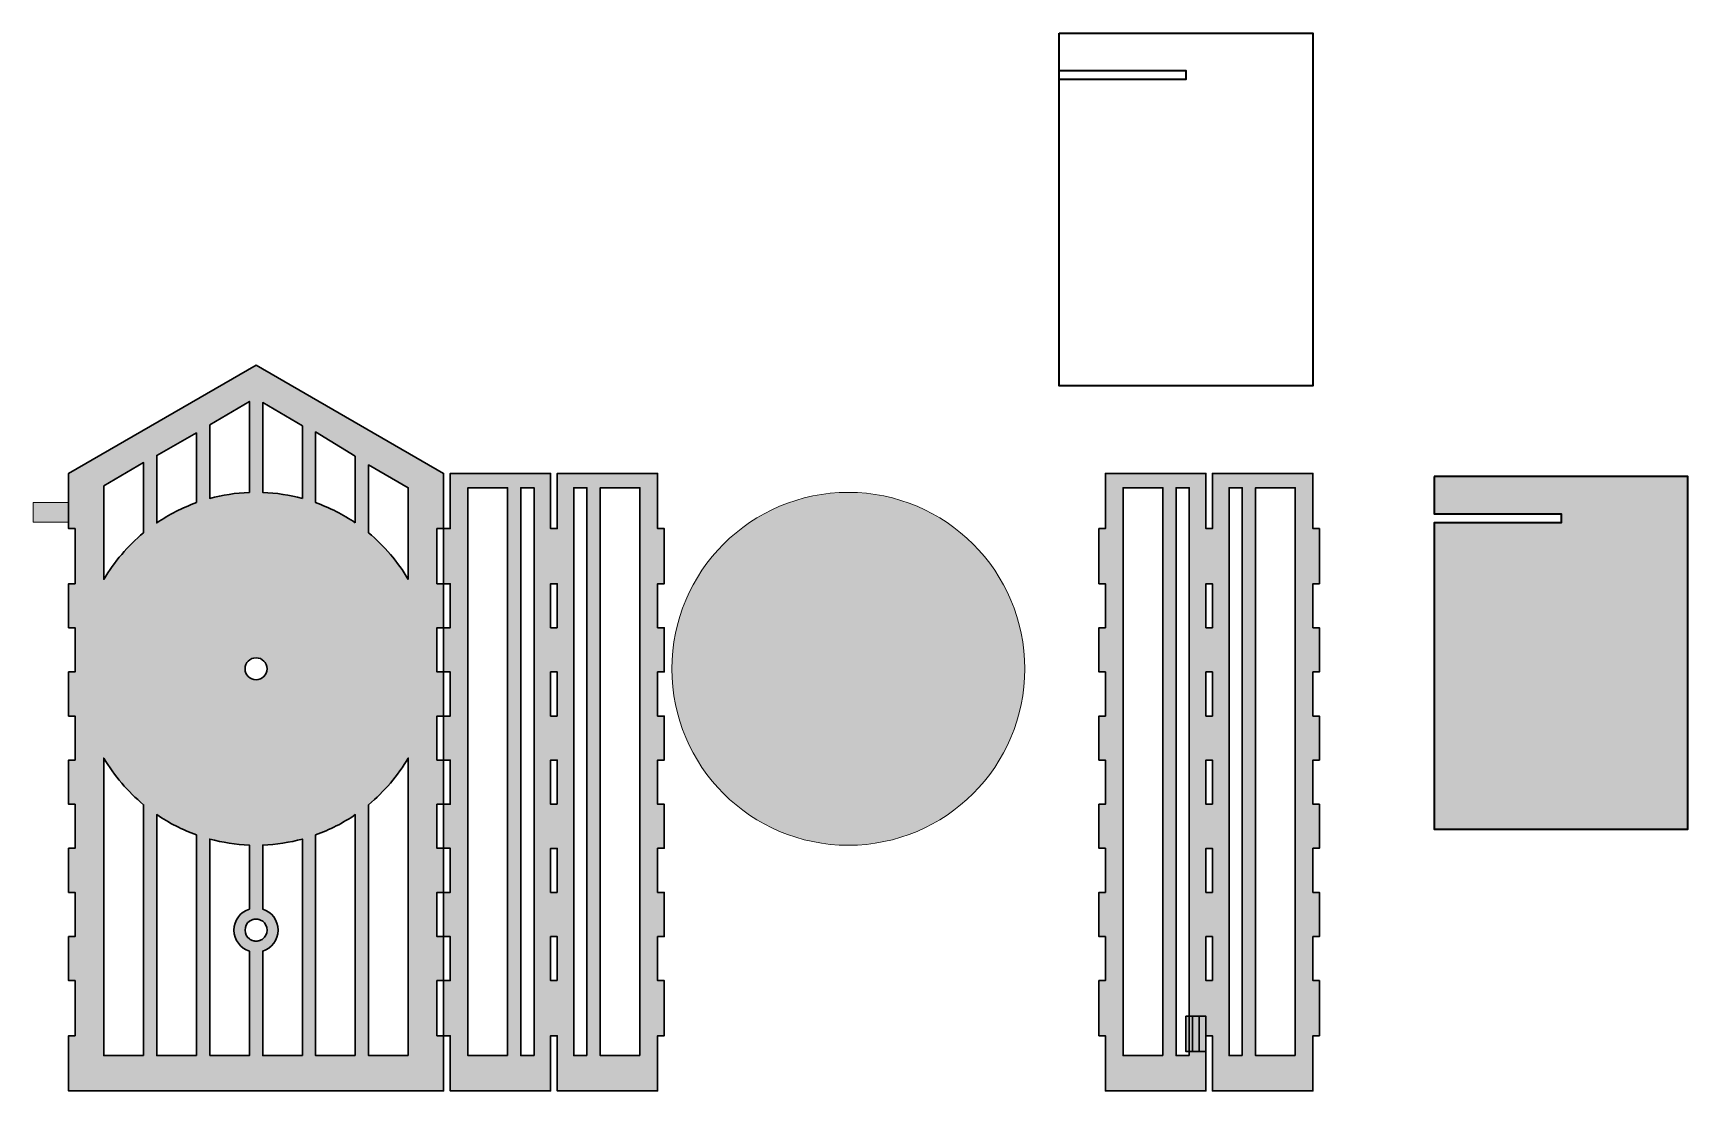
# Model space of a CAD drawing. Header units: inches. Extents: x -141 to 194, y -101 to 70.
# Drawn here: x 21 to 96, y -21.8 to 26.1 of the extents above; entities that cross this region are included whole.
import ezdxf

# ---------------------------------------------------------------- set-up
doc = ezdxf.new("R2010")
doc.units = ezdxf.units.IN
doc.header["$MEASUREMENT"] = 0
doc.layers.add('Layer 1', color=7, linetype='Continuous')

msp = doc.modelspace()

# ---------------------------------------------------------------- hatches: boundary and pattern name
at = {"layer": 'Layer 1', "true_color": 0xc4c9ba}
h = msp.add_hatch(color=9, dxfattribs=at)
h.dxf.hatch_style = 2
h.paths.add_polyline_path([(39.565, 3.659), (39.565, 6.159), (31.065, 11.067), (22.565, 6.159), (22.565, 3.659), (22.865, 3.659), (22.865, 1.159), (22.565, 1.159), (22.565, -0.841), (22.865, -0.841), (22.865, -2.841), (22.565, -2.841), (22.565, -4.841), (22.865, -4.841), (22.865, -6.841), (22.565, -6.841), (22.565, -8.841), (22.865, -8.841), (22.865, -10.841), (22.565, -10.841), (22.565, -12.841), (22.865, -12.841), (22.865, -14.841), (22.565, -14.841), (22.565, -16.841), (22.865, -16.841), (22.865, -19.341), (22.565, -19.341), (22.565, -21.841), (39.565, -21.841), (39.565, -19.341), (39.265, -19.341), (39.265, -16.841), (39.565, -16.841), (39.565, -14.841), (39.265, -14.841), (39.265, -12.841), (39.565, -12.841), (39.565, -10.841), (39.265, -10.841), (39.265, -8.841), (39.565, -8.841), (39.565, -6.841), (39.265, -6.841), (39.265, -4.841), (39.565, -4.841), (39.565, -2.841), (39.265, -2.841), (39.265, -0.841), (39.565, -0.841), (39.565, 1.159), (39.265, 1.159), (39.265, 3.659)])
edge = h.paths.add_edge_path()
edge.add_spline(control_points=[(31.565, -2.701), (31.565, -2.977), (31.341, -3.201), (31.065, -3.201), (30.789, -3.201), (30.565, -2.977), (30.565, -2.701), (30.565, -2.425), (30.789, -2.201), (31.065, -2.201), (31.341, -2.201), (31.565, -2.425), (31.565, -2.701)], knot_values=[0, 0, 0, 0, 1, 1, 1, 2, 2, 2, 3, 3, 3, 4, 4, 4, 4], degree=3, periodic=1)
edge = h.paths.add_edge_path()
edge.add_spline(control_points=[(31.236, -15.018), (31.231, -15.019), (31.227, -15.021), (31.223, -15.022), (31.215, -15.025), (31.207, -15.027), (31.199, -15.03), (31.192, -15.032), (31.185, -15.033), (31.178, -15.035), (31.171, -15.037), (31.164, -15.038), (31.157, -15.039), (31.147, -15.041), (31.138, -15.043), (31.129, -15.044), (31.123, -15.044), (31.118, -15.045), (31.112, -15.046), (31.096, -15.047), (31.081, -15.048), (31.065, -15.048), (31.049, -15.048), (31.034, -15.047), (31.019, -15.046), (31.013, -15.045), (31.007, -15.044), (31.002, -15.044), (30.992, -15.043), (30.983, -15.041), (30.974, -15.039), (30.967, -15.038), (30.96, -15.037), (30.953, -15.035), (30.946, -15.033), (30.939, -15.032), (30.932, -15.03), (30.924, -15.027), (30.915, -15.025), (30.907, -15.022), (30.903, -15.021), (30.899, -15.019), (30.895, -15.018), (30.848, -15.001), (30.804, -14.977), (30.765, -14.948), (30.644, -14.856), (30.565, -14.712), (30.565, -14.548), (30.565, -14.385), (30.644, -14.24), (30.765, -14.149), (30.765, -14.149), (30.765, -14.149), (30.765, -14.149), (30.804, -14.12), (30.848, -14.096), (30.894, -14.079), (30.899, -14.077), (30.903, -14.076), (30.907, -14.074), (30.915, -14.071), (30.923, -14.069), (30.931, -14.067), (30.938, -14.065), (30.946, -14.063), (30.953, -14.061), (30.96, -14.06), (30.967, -14.058), (30.974, -14.057), (30.983, -14.055), (30.992, -14.054), (31.002, -14.053), (31.007, -14.052), (31.013, -14.051), (31.018, -14.051), (31.034, -14.049), (31.049, -14.048), (31.065, -14.048), (31.081, -14.048), (31.096, -14.049), (31.112, -14.051), (31.117, -14.051), (31.123, -14.052), (31.129, -14.053), (31.138, -14.054), (31.147, -14.055), (31.157, -14.057), (31.164, -14.058), (31.171, -14.06), (31.178, -14.062), (31.185, -14.063), (31.192, -14.065), (31.199, -14.067), (31.207, -14.069), (31.215, -14.071), (31.223, -14.074), (31.227, -14.076), (31.231, -14.077), (31.236, -14.079), (31.282, -14.096), (31.326, -14.119), (31.365, -14.149), (31.486, -14.24), (31.565, -14.385), (31.565, -14.548), (31.565, -14.712), (31.487, -14.856), (31.365, -14.948), (31.365, -14.948), (31.365, -14.948), (31.365, -14.948), (31.326, -14.977), (31.282, -15.001), (31.236, -15.018)], knot_values=[0, 0, 0, 0, 1, 1, 1, 2, 2, 2, 3, 3, 3, 4, 4, 4, 5, 5, 5, 6, 6, 6, 7, 7, 7, 8, 8, 8, 9, 9, 9, 10, 10, 10, 11, 11, 11, 12, 12, 12, 13, 13, 13, 14, 14, 14, 15, 15, 15, 16, 16, 16, 17, 17, 17, 18, 18, 18, 19, 19, 19, 20, 20, 20, 21, 21, 21, 22, 22, 22, 23, 23, 23, 24, 24, 24, 25, 25, 25, 26, 26, 26, 27, 27, 27, 28, 28, 28, 29, 29, 29, 30, 30, 30, 31, 31, 31, 32, 32, 32, 33, 33, 33, 34, 34, 34, 35, 35, 35, 36, 36, 36, 37, 37, 37, 38, 38, 38, 38], degree=3, periodic=1)
edge = h.paths.add_edge_path()
edge.add_spline(control_points=[(28.965, 8.363), (28.965, 8.363), (30.765, 9.424), (30.765, 9.424), (30.765, 9.424), (30.765, 5.297), (30.765, 5.297), (30.145, 5.274), (29.542, 5.18), (28.965, 5.024), (28.965, 5.024), (28.965, 8.363), (28.965, 8.363)], knot_values=[0, 0, 0, 0, 1, 1, 1, 2, 2, 2, 3, 3, 3, 4, 4, 4, 4], degree=3, periodic=1)
edge = h.paths.add_edge_path()
edge.add_spline(control_points=[(25.965, -20.241), (25.965, -20.241), (24.165, -20.241), (24.165, -20.241), (24.165, -20.241), (24.165, -6.747), (24.165, -6.747), (24.639, -7.553), (25.25, -8.268), (25.965, -8.861), (25.965, -8.861), (25.965, -20.241), (25.965, -20.241)], knot_values=[0, 0, 0, 0, 1, 1, 1, 2, 2, 2, 3, 3, 3, 4, 4, 4, 4], degree=3, periodic=1)
edge = h.paths.add_edge_path()
edge.add_spline(control_points=[(25.965, 3.466), (25.25, 2.874), (24.639, 2.158), (24.165, 1.353), (24.165, 1.353), (24.165, 5.593), (24.165, 5.593), (24.165, 5.593), (25.965, 6.649), (25.965, 6.649), (25.965, 6.649), (25.965, 3.466), (25.965, 3.466)], knot_values=[0, 0, 0, 0, 1, 1, 1, 2, 2, 2, 3, 3, 3, 4, 4, 4, 4], degree=3, periodic=1)
edge = h.paths.add_edge_path()
edge.add_spline(control_points=[(28.365, -20.241), (28.365, -20.241), (26.565, -20.241), (26.565, -20.241), (26.565, -20.241), (26.565, -9.312), (26.565, -9.312), (27.119, -9.69), (27.723, -10), (28.365, -10.23), (28.365, -10.23), (28.365, -20.241), (28.365, -20.241)], knot_values=[0, 0, 0, 0, 1, 1, 1, 2, 2, 2, 3, 3, 3, 4, 4, 4, 4], degree=3, periodic=1)
edge = h.paths.add_edge_path()
edge.add_spline(control_points=[(28.365, 4.835), (27.723, 4.605), (27.119, 4.295), (26.565, 3.918), (26.565, 3.918), (26.565, 6.973), (26.565, 6.973), (26.565, 6.973), (28.365, 7.994), (28.365, 7.994), (28.365, 7.994), (28.365, 4.835), (28.365, 4.835)], knot_values=[0, 0, 0, 0, 1, 1, 1, 2, 2, 2, 3, 3, 3, 4, 4, 4, 4], degree=3, periodic=1)
edge = h.paths.add_edge_path()
edge.add_spline(control_points=[(28.965, -20.241), (28.965, -20.241), (28.965, -10.418), (28.965, -10.418), (29.542, -10.575), (30.145, -10.668), (30.765, -10.691), (30.765, -10.691), (30.765, -13.594), (30.765, -13.594), (30.36, -13.721), (30.065, -14.1), (30.065, -14.548), (30.065, -14.996), (30.36, -15.375), (30.765, -15.502), (30.765, -15.502), (30.765, -20.241), (30.765, -20.241), (30.765, -20.241), (28.965, -20.241), (28.965, -20.241)], knot_values=[0, 0, 0, 0, 1, 1, 1, 2, 2, 2, 3, 3, 3, 4, 4, 4, 5, 5, 5, 6, 6, 6, 7, 7, 7, 7], degree=3, periodic=1)
edge = h.paths.add_edge_path()
edge.add_spline(control_points=[(33.165, -20.241), (33.165, -20.241), (31.365, -20.241), (31.365, -20.241), (31.365, -20.241), (31.365, -15.502), (31.365, -15.502), (31.771, -15.375), (32.065, -14.996), (32.065, -14.548), (32.065, -14.101), (31.771, -13.721), (31.365, -13.594), (31.365, -13.594), (31.365, -10.691), (31.365, -10.691), (31.986, -10.668), (32.589, -10.575), (33.165, -10.418), (33.165, -10.418), (33.165, -20.241), (33.165, -20.241)], knot_values=[0, 0, 0, 0, 1, 1, 1, 2, 2, 2, 3, 3, 3, 4, 4, 4, 5, 5, 5, 6, 6, 6, 7, 7, 7, 7], degree=3, periodic=1)
edge = h.paths.add_edge_path()
edge.add_spline(control_points=[(33.165, 5.024), (32.588, 5.18), (31.986, 5.274), (31.365, 5.297), (31.365, 5.297), (31.365, 9.371), (31.365, 9.371), (31.365, 9.371), (33.165, 8.312), (33.165, 8.312), (33.165, 8.312), (33.165, 5.024), (33.165, 5.024)], knot_values=[0, 0, 0, 0, 1, 1, 1, 2, 2, 2, 3, 3, 3, 4, 4, 4, 4], degree=3, periodic=1)
edge = h.paths.add_edge_path()
edge.add_spline(control_points=[(35.565, -20.241), (35.565, -20.241), (33.765, -20.241), (33.765, -20.241), (33.765, -20.241), (33.765, -10.23), (33.765, -10.23), (34.407, -10), (35.011, -9.69), (35.565, -9.312), (35.565, -9.312), (35.565, -20.241), (35.565, -20.241), (35.565, -20.241), (35.565, -20.241), (35.565, -20.241)], knot_values=[0, 0, 0, 0, 1, 1, 1, 2, 2, 2, 3, 3, 3, 4, 4, 4, 5, 5, 5, 5], degree=3, periodic=1)
edge = h.paths.add_edge_path()
edge.add_spline(control_points=[(35.565, 3.918), (35.011, 4.295), (34.407, 4.605), (33.765, 4.835), (33.765, 4.835), (33.765, 8.038), (33.765, 8.038), (33.765, 8.038), (35.565, 6.94), (35.565, 6.94), (35.565, 6.94), (35.565, 3.918), (35.565, 3.918)], knot_values=[0, 0, 0, 0, 1, 1, 1, 2, 2, 2, 3, 3, 3, 4, 4, 4, 4], degree=3, periodic=1)
edge = h.paths.add_edge_path()
edge.add_spline(control_points=[(37.965, -20.241), (37.965, -20.241), (36.165, -20.241), (36.165, -20.241), (36.165, -20.241), (36.165, -8.861), (36.165, -8.861), (36.881, -8.268), (37.491, -7.553), (37.965, -6.747), (37.965, -6.747), (37.965, -20.241), (37.965, -20.241)], knot_values=[0, 0, 0, 0, 1, 1, 1, 2, 2, 2, 3, 3, 3, 4, 4, 4, 4], degree=3, periodic=1)
edge = h.paths.add_edge_path()
edge.add_spline(control_points=[(37.965, 1.353), (37.491, 2.158), (36.881, 2.874), (36.165, 3.466), (36.165, 3.466), (36.165, 6.544), (36.165, 6.544), (36.165, 6.544), (37.965, 5.507), (37.965, 5.507), (37.965, 5.507), (37.965, 1.353), (37.965, 1.353)], knot_values=[0, 0, 0, 0, 1, 1, 1, 2, 2, 2, 3, 3, 3, 4, 4, 4, 4], degree=3, periodic=1)
h = msp.add_hatch(color=9, dxfattribs=at)
h.dxf.hatch_style = 2
h.paths.add_polyline_path([(49.565, 1.159), (49.565, 3.659), (49.265, 3.659), (49.265, 6.159), (44.715, 6.159), (44.715, 3.659), (44.415, 3.659), (44.415, 6.159), (41.565, 6.159), (39.865, 6.159), (39.865, 3.659), (39.565, 3.659), (39.565, 1.159), (39.865, 1.159), (39.865, -0.841), (39.565, -0.841), (39.565, -2.841), (39.865, -2.841), (39.865, -4.841), (39.565, -4.841), (39.565, -6.841), (39.865, -6.841), (39.865, -8.841), (39.565, -8.841), (39.565, -10.841), (39.865, -10.841), (39.865, -12.841), (39.565, -12.841), (39.565, -14.841), (39.865, -14.841), (39.865, -16.841), (39.565, -16.841), (39.565, -19.341), (39.865, -19.341), (39.865, -21.841), (44.415, -21.841), (44.415, -19.341), (44.715, -19.341), (44.715, -21.841), (49.265, -21.841), (49.265, -19.341), (49.565, -19.341), (49.565, -16.841), (49.265, -16.841), (49.265, -14.841), (49.565, -14.841), (49.565, -12.841), (49.265, -12.841), (49.265, -10.841), (49.565, -10.841), (49.565, -8.841), (49.265, -8.841), (49.265, -6.841), (49.565, -6.841), (49.565, -4.841), (49.265, -4.841), (49.265, -2.841), (49.565, -2.841), (49.565, -0.841), (49.265, -0.841), (49.265, 1.159)])
h.paths.add_polyline_path([(42.465, -20.241), (40.665, -20.241), (40.665, 5.507), (42.465, 5.507)])
h.paths.add_polyline_path([(43.665, -20.241), (43.065, -20.241), (43.065, 5.507), (43.665, 5.507)])
h.paths.add_polyline_path([(44.715, -16.841), (44.415, -16.841), (44.415, -14.841), (44.715, -14.841)])
h.paths.add_polyline_path([(44.715, -12.841), (44.415, -12.841), (44.415, -10.842), (44.715, -10.842)])
h.paths.add_polyline_path([(44.715, -8.841), (44.415, -8.841), (44.415, -6.841), (44.715, -6.841)])
h.paths.add_polyline_path([(44.715, -4.841), (44.415, -4.841), (44.415, -2.841), (44.715, -2.841)])
h.paths.add_polyline_path([(44.715, -0.841), (44.415, -0.841), (44.415, 1.159), (44.715, 1.159)])
h.paths.add_polyline_path([(46.065, -20.241), (45.465, -20.241), (45.465, 5.507), (46.065, 5.507)])
h.paths.add_polyline_path([(48.465, -20.241), (46.665, -20.241), (46.665, 5.507), (48.465, 5.507)])
h = msp.add_hatch(color=9, dxfattribs=at)
h.dxf.hatch_style = 2
h.paths.add_polyline_path([(79.269, 1.159), (79.269, 3.659), (78.969, 3.659), (78.969, 6.159), (74.419, 6.159), (74.419, 3.659), (74.119, 3.659), (74.119, 6.159), (71.269, 6.159), (69.569, 6.159), (69.569, 3.659), (69.269, 3.659), (69.269, 1.159), (69.569, 1.159), (69.569, -0.841), (69.269, -0.841), (69.269, -2.841), (69.569, -2.841), (69.569, -4.841), (69.269, -4.841), (69.269, -6.841), (69.569, -6.841), (69.569, -8.841), (69.269, -8.841), (69.269, -10.841), (69.569, -10.841), (69.569, -12.841), (69.269, -12.841), (69.269, -14.841), (69.569, -14.841), (69.569, -16.841), (69.269, -16.841), (69.269, -19.341), (69.569, -19.341), (69.569, -21.841), (74.119, -21.841), (74.119, -19.341), (74.419, -19.341), (74.419, -21.841), (78.969, -21.841), (78.969, -19.341), (79.269, -19.341), (79.269, -16.841), (78.969, -16.841), (78.969, -14.841), (79.269, -14.841), (79.269, -12.841), (78.969, -12.841), (78.969, -10.841), (79.269, -10.841), (79.269, -8.841), (78.969, -8.841), (78.969, -6.841), (79.269, -6.841), (79.269, -4.841), (78.969, -4.841), (78.969, -2.841), (79.269, -2.841), (79.269, -0.841), (78.969, -0.841), (78.969, 1.159)])
h.paths.add_polyline_path([(72.169, -20.241), (70.369, -20.241), (70.369, 5.507), (72.169, 5.507)])
h.paths.add_polyline_path([(73.369, -20.241), (72.769, -20.241), (72.769, 5.507), (73.369, 5.507)])
h.paths.add_polyline_path([(74.419, -16.841), (74.119, -16.841), (74.119, -14.841), (74.419, -14.841)])
h.paths.add_polyline_path([(74.419, -12.841), (74.119, -12.841), (74.119, -10.842), (74.419, -10.842)])
h.paths.add_polyline_path([(74.419, -8.841), (74.119, -8.841), (74.119, -6.841), (74.419, -6.841)])
h.paths.add_polyline_path([(74.419, -4.841), (74.119, -4.841), (74.119, -2.841), (74.419, -2.841)])
h.paths.add_polyline_path([(74.419, -0.841), (74.119, -0.841), (74.119, 1.159), (74.419, 1.159)])
h.paths.add_polyline_path([(75.769, -20.241), (75.169, -20.241), (75.169, 5.507), (75.769, 5.507)])
h.paths.add_polyline_path([(78.169, -20.241), (76.369, -20.241), (76.369, 5.507), (78.169, 5.507)])
h = msp.add_hatch(color=9, dxfattribs=at)
h.dxf.hatch_style = 2
h.paths.add_polyline_path([(84.468, 6.022), (84.468, 4.322), (90.218, 4.322), (90.218, 3.922), (84.468, 3.922), (84.468, -9.978), (95.968, -9.978), (95.968, 6.022)])
at = {"layer": 'Layer 1', "true_color": 0x6ec9ba}
h = msp.add_hatch(color=123, dxfattribs=at)
h.dxf.hatch_style = 2
edge = h.paths.add_edge_path()
edge.add_spline(control_points=[(57.912, 5.299), (62.33, 5.299), (65.912, 1.717), (65.912, -2.701), (65.912, -7.119), (62.33, -10.701), (57.912, -10.701), (53.493, -10.701), (49.912, -7.119), (49.912, -2.701), (49.912, 1.717), (53.493, 5.299), (57.912, 5.299)], knot_values=[0, 0, 0, 0, 1, 1, 1, 2, 2, 2, 3, 3, 3, 4, 4, 4, 4], degree=3, periodic=1)
h = msp.add_hatch(color=123, dxfattribs=at)
h.dxf.hatch_style = 2
h.paths.add_polyline_path([(20.959, 4.835), (22.565, 4.835), (22.565, 3.953), (20.959, 3.953)])
h = msp.add_hatch(color=123, dxfattribs=at)
h.dxf.hatch_style = 2
h.paths.add_polyline_path([(73.214, -18.448), (73.514, -18.448), (73.514, -20.054), (73.214, -20.054)])
h = msp.add_hatch(color=123, dxfattribs=at)
h.dxf.hatch_style = 2
h.paths.add_polyline_path([(73.514, -18.448), (73.814, -18.448), (73.814, -20.054), (73.514, -20.054)])
h = msp.add_hatch(color=123, dxfattribs=at)
h.dxf.hatch_style = 2
h.paths.add_polyline_path([(73.814, -18.448), (74.114, -18.448), (74.114, -20.054), (73.814, -20.054)])

# ---------------------------------------------------------------- linework, layer by layer
at = {"layer": 'Layer 1', "color": 7, "lineweight": 35, "true_color": 0xffffff}
for points in [[(67.464, 26.127), (78.964, 26.127), (78.964, 10.127), (67.464, 10.127), (67.464, 26.127)], [(67.464, 24.427), (73.214, 24.427), (73.214, 24.027), (67.464, 24.027), (67.464, 24.427)], [(84.468, 6.022), (84.468, 4.322), (90.218, 4.322), (90.218, 3.922), (84.468, 3.922), (84.468, -9.978), (95.968, -9.978), (95.968, 6.022), (84.468, 6.022)]]:
    msp.add_lwpolyline(points, dxfattribs=at)
at = {"layer": 'Layer 1', "color": 7, "lineweight": 30, "true_color": 0xffffff}
for points in [[(39.565, 3.659), (39.565, 6.159), (31.065, 11.067), (22.565, 6.159), (22.565, 3.659), (22.865, 3.659), (22.865, 1.159), (22.565, 1.159), (22.565, -0.841), (22.865, -0.841), (22.865, -2.841), (22.565, -2.841), (22.565, -4.841), (22.865, -4.841), (22.865, -6.841), (22.565, -6.841), (22.565, -8.841), (22.865, -8.841), (22.865, -10.841), (22.565, -10.841), (22.565, -12.841), (22.865, -12.841), (22.865, -14.841), (22.565, -14.841), (22.565, -16.841), (22.865, -16.841), (22.865, -19.341), (22.565, -19.341), (22.565, -21.841), (39.565, -21.841), (39.565, -19.341), (39.265, -19.341), (39.265, -16.841), (39.565, -16.841), (39.565, -14.841), (39.265, -14.841), (39.265, -12.841), (39.565, -12.841), (39.565, -10.841), (39.265, -10.841), (39.265, -8.841), (39.565, -8.841), (39.565, -6.841), (39.265, -6.841), (39.265, -4.841), (39.565, -4.841), (39.565, -2.841), (39.265, -2.841), (39.265, -0.841), (39.565, -0.841), (39.565, 1.159), (39.265, 1.159), (39.265, 3.659), (39.565, 3.659), (39.565, 3.659)], [(49.565, 1.159), (49.565, 3.659), (49.265, 3.659), (49.265, 6.159), (44.715, 6.159), (44.715, 3.659), (44.415, 3.659), (44.415, 6.159), (41.565, 6.159), (39.865, 6.159), (39.865, 3.659), (39.565, 3.659), (39.565, 1.159), (39.865, 1.159), (39.865, -0.841), (39.565, -0.841), (39.565, -2.841), (39.865, -2.841), (39.865, -4.841), (39.565, -4.841), (39.565, -6.841), (39.865, -6.841), (39.865, -8.841), (39.565, -8.841), (39.565, -10.841), (39.865, -10.841), (39.865, -12.841), (39.565, -12.841), (39.565, -14.841), (39.865, -14.841), (39.865, -16.841), (39.565, -16.841), (39.565, -19.341), (39.865, -19.341), (39.865, -21.841), (44.415, -21.841), (44.415, -19.341), (44.715, -19.341), (44.715, -21.841), (49.265, -21.841), (49.265, -19.341), (49.565, -19.341), (49.565, -16.841), (49.265, -16.841), (49.265, -14.841), (49.565, -14.841), (49.565, -12.841), (49.265, -12.841), (49.265, -10.841), (49.565, -10.841), (49.565, -8.841), (49.265, -8.841), (49.265, -6.841), (49.565, -6.841), (49.565, -4.841), (49.265, -4.841), (49.265, -2.841), (49.565, -2.841), (49.565, -0.841), (49.265, -0.841), (49.265, 1.159), (49.565, 1.159), (49.565, 1.159)], [(79.269, 1.159), (79.269, 3.659), (78.969, 3.659), (78.969, 6.159), (74.419, 6.159), (74.419, 3.659), (74.119, 3.659), (74.119, 6.159), (71.269, 6.159), (69.569, 6.159), (69.569, 3.659), (69.269, 3.659), (69.269, 1.159), (69.569, 1.159), (69.569, -0.841), (69.269, -0.841), (69.269, -2.841), (69.569, -2.841), (69.569, -4.841), (69.269, -4.841), (69.269, -6.841), (69.569, -6.841), (69.569, -8.841), (69.269, -8.841), (69.269, -10.841), (69.569, -10.841), (69.569, -12.841), (69.269, -12.841), (69.269, -14.841), (69.569, -14.841), (69.569, -16.841), (69.269, -16.841), (69.269, -19.341), (69.569, -19.341), (69.569, -21.841), (74.119, -21.841), (74.119, -19.341), (74.419, -19.341), (74.419, -21.841), (78.969, -21.841), (78.969, -19.341), (79.269, -19.341), (79.269, -16.841), (78.969, -16.841), (78.969, -14.841), (79.269, -14.841), (79.269, -12.841), (78.969, -12.841), (78.969, -10.841), (79.269, -10.841), (79.269, -8.841), (78.969, -8.841), (78.969, -6.841), (79.269, -6.841), (79.269, -4.841), (78.969, -4.841), (78.969, -2.841), (79.269, -2.841), (79.269, -0.841), (78.969, -0.841), (78.969, 1.159), (79.269, 1.159), (79.269, 1.159)], [(42.465, -20.241), (40.665, -20.241), (40.665, 5.507), (42.465, 5.507), (42.465, -20.241)], [(43.665, -20.241), (43.065, -20.241), (43.065, 5.507), (43.665, 5.507), (43.665, -20.241)], [(46.065, -20.241), (45.465, -20.241), (45.465, 5.507), (46.065, 5.507), (46.065, -20.241)], [(48.465, -20.241), (46.665, -20.241), (46.665, 5.507), (48.465, 5.507), (48.465, -20.241)], [(72.169, -20.241), (70.369, -20.241), (70.369, 5.507), (72.169, 5.507), (72.169, -20.241)], [(73.369, -20.241), (72.769, -20.241), (72.769, 5.507), (73.369, 5.507), (73.369, -20.241)], [(75.769, -20.241), (75.169, -20.241), (75.169, 5.507), (75.769, 5.507), (75.769, -20.241)], [(78.169, -20.241), (76.369, -20.241), (76.369, 5.507), (78.169, 5.507), (78.169, -20.241)], [(44.715, -0.841), (44.415, -0.841), (44.415, 1.159), (44.715, 1.159), (44.715, -0.841)], [(74.419, -0.841), (74.119, -0.841), (74.119, 1.159), (74.419, 1.159), (74.419, -0.841)], [(44.715, -4.841), (44.415, -4.841), (44.415, -2.841), (44.715, -2.841), (44.715, -4.841)], [(74.419, -4.841), (74.119, -4.841), (74.119, -2.841), (74.419, -2.841), (74.419, -4.841)], [(44.715, -8.841), (44.415, -8.841), (44.415, -6.841), (44.715, -6.841), (44.715, -8.841)], [(74.419, -8.841), (74.119, -8.841), (74.119, -6.841), (74.419, -6.841), (74.419, -8.841)], [(44.715, -12.841), (44.415, -12.841), (44.415, -10.842), (44.715, -10.842), (44.715, -12.841)], [(74.419, -12.841), (74.119, -12.841), (74.119, -10.842), (74.419, -10.842), (74.419, -12.841)], [(44.715, -16.841), (44.415, -16.841), (44.415, -14.841), (44.715, -14.841), (44.715, -16.841)], [(74.419, -16.841), (74.119, -16.841), (74.119, -14.841), (74.419, -14.841), (74.419, -16.841)], [(73.214, -18.448), (73.514, -18.448), (73.514, -20.054), (73.214, -20.054), (73.214, -18.448)], [(73.514, -18.448), (73.814, -18.448), (73.814, -20.054), (73.514, -20.054), (73.514, -18.448)], [(73.814, -18.448), (74.114, -18.448), (74.114, -20.054), (73.814, -20.054), (73.814, -18.448)]]:
    msp.add_lwpolyline(points, dxfattribs=at)
at = {"layer": 'Layer 1', "lineweight": 0}
msp.add_lwpolyline([(20.959, 4.835), (22.565, 4.835), (22.565, 3.953), (20.959, 3.953), (20.959, 4.835)], dxfattribs=at)
at = {"layer": 'Layer 1', "color": 7, "lineweight": 30, "true_color": 0xffffff}
for points, knots in [([(28.965, 8.363), (28.965, 8.363), (30.765, 9.424), (30.765, 9.424), (30.765, 9.424), (30.765, 5.297), (30.765, 5.297), (30.145, 5.274), (29.542, 5.18), (28.965, 5.024), (28.965, 5.024), (28.965, 8.363), (28.965, 8.363)], [0, 0, 0, 0, 1, 1, 1, 2, 2, 2, 3, 3, 3, 4, 4, 4, 4]), ([(33.165, 5.024), (32.588, 5.18), (31.986, 5.274), (31.365, 5.297), (31.365, 5.297), (31.365, 9.371), (31.365, 9.371), (31.365, 9.371), (33.165, 8.312), (33.165, 8.312), (33.165, 8.312), (33.165, 5.024), (33.165, 5.024)], [0, 0, 0, 0, 1, 1, 1, 2, 2, 2, 3, 3, 3, 4, 4, 4, 4]), ([(28.365, 4.835), (27.723, 4.605), (27.119, 4.295), (26.565, 3.918), (26.565, 3.918), (26.565, 6.973), (26.565, 6.973), (26.565, 6.973), (28.365, 7.994), (28.365, 7.994), (28.365, 7.994), (28.365, 4.835), (28.365, 4.835)], [0, 0, 0, 0, 1, 1, 1, 2, 2, 2, 3, 3, 3, 4, 4, 4, 4]), ([(35.565, 3.918), (35.011, 4.295), (34.407, 4.605), (33.765, 4.835), (33.765, 4.835), (33.765, 8.038), (33.765, 8.038), (33.765, 8.038), (35.565, 6.94), (35.565, 6.94), (35.565, 6.94), (35.565, 3.918), (35.565, 3.918)], [0, 0, 0, 0, 1, 1, 1, 2, 2, 2, 3, 3, 3, 4, 4, 4, 4]), ([(25.965, 3.466), (25.25, 2.874), (24.639, 2.158), (24.165, 1.353), (24.165, 1.353), (24.165, 5.593), (24.165, 5.593), (24.165, 5.593), (25.965, 6.649), (25.965, 6.649), (25.965, 6.649), (25.965, 3.466), (25.965, 3.466)], [0, 0, 0, 0, 1, 1, 1, 2, 2, 2, 3, 3, 3, 4, 4, 4, 4]), ([(37.965, 1.353), (37.491, 2.158), (36.881, 2.874), (36.165, 3.466), (36.165, 3.466), (36.165, 6.544), (36.165, 6.544), (36.165, 6.544), (37.965, 5.507), (37.965, 5.507), (37.965, 5.507), (37.965, 1.353), (37.965, 1.353)], [0, 0, 0, 0, 1, 1, 1, 2, 2, 2, 3, 3, 3, 4, 4, 4, 4]), ([(31.565, -2.701), (31.565, -2.977), (31.341, -3.201), (31.065, -3.201), (30.789, -3.201), (30.565, -2.977), (30.565, -2.701), (30.565, -2.425), (30.789, -2.201), (31.065, -2.201), (31.341, -2.201), (31.565, -2.425), (31.565, -2.701)], [0, 0, 0, 0, 1, 1, 1, 2, 2, 2, 3, 3, 3, 4, 4, 4, 4]), ([(25.965, -20.241), (25.965, -20.241), (24.165, -20.241), (24.165, -20.241), (24.165, -20.241), (24.165, -6.747), (24.165, -6.747), (24.639, -7.553), (25.25, -8.268), (25.965, -8.861), (25.965, -8.861), (25.965, -20.241), (25.965, -20.241)], [0, 0, 0, 0, 1, 1, 1, 2, 2, 2, 3, 3, 3, 4, 4, 4, 4]), ([(37.965, -20.241), (37.965, -20.241), (36.165, -20.241), (36.165, -20.241), (36.165, -20.241), (36.165, -8.861), (36.165, -8.861), (36.881, -8.268), (37.491, -7.553), (37.965, -6.747), (37.965, -6.747), (37.965, -20.241), (37.965, -20.241)], [0, 0, 0, 0, 1, 1, 1, 2, 2, 2, 3, 3, 3, 4, 4, 4, 4]), ([(28.365, -20.241), (28.365, -20.241), (26.565, -20.241), (26.565, -20.241), (26.565, -20.241), (26.565, -9.312), (26.565, -9.312), (27.119, -9.69), (27.723, -10), (28.365, -10.23), (28.365, -10.23), (28.365, -20.241), (28.365, -20.241)], [0, 0, 0, 0, 1, 1, 1, 2, 2, 2, 3, 3, 3, 4, 4, 4, 4]), ([(35.565, -20.241), (35.565, -20.241), (33.765, -20.241), (33.765, -20.241), (33.765, -20.241), (33.765, -10.23), (33.765, -10.23), (34.407, -10), (35.011, -9.69), (35.565, -9.312), (35.565, -9.312), (35.565, -20.241), (35.565, -20.241), (35.565, -20.241), (35.565, -20.241), (35.565, -20.241)], [0, 0, 0, 0, 1, 1, 1, 2, 2, 2, 3, 3, 3, 4, 4, 4, 5, 5, 5, 5]), ([(28.965, -20.241), (28.965, -20.241), (28.965, -10.418), (28.965, -10.418), (29.542, -10.575), (30.145, -10.668), (30.765, -10.691), (30.765, -10.691), (30.765, -13.594), (30.765, -13.594), (30.36, -13.721), (30.065, -14.1), (30.065, -14.548), (30.065, -14.996), (30.36, -15.375), (30.765, -15.502), (30.765, -15.502), (30.765, -20.241), (30.765, -20.241), (30.765, -20.241), (28.965, -20.241), (28.965, -20.241)], [0, 0, 0, 0, 1, 1, 1, 2, 2, 2, 3, 3, 3, 4, 4, 4, 5, 5, 5, 6, 6, 6, 7, 7, 7, 7]), ([(33.165, -20.241), (33.165, -20.241), (31.365, -20.241), (31.365, -20.241), (31.365, -20.241), (31.365, -15.502), (31.365, -15.502), (31.771, -15.375), (32.065, -14.996), (32.065, -14.548), (32.065, -14.101), (31.771, -13.721), (31.365, -13.594), (31.365, -13.594), (31.365, -10.691), (31.365, -10.691), (31.986, -10.668), (32.589, -10.575), (33.165, -10.418), (33.165, -10.418), (33.165, -20.241), (33.165, -20.241)], [0, 0, 0, 0, 1, 1, 1, 2, 2, 2, 3, 3, 3, 4, 4, 4, 5, 5, 5, 6, 6, 6, 7, 7, 7, 7]), ([(31.236, -15.018), (31.231, -15.019), (31.227, -15.021), (31.223, -15.022), (31.215, -15.025), (31.207, -15.027), (31.199, -15.03), (31.192, -15.032), (31.185, -15.033), (31.178, -15.035), (31.171, -15.037), (31.164, -15.038), (31.157, -15.039), (31.147, -15.041), (31.138, -15.043), (31.129, -15.044), (31.123, -15.044), (31.118, -15.045), (31.112, -15.046), (31.096, -15.047), (31.081, -15.048), (31.065, -15.048), (31.049, -15.048), (31.034, -15.047), (31.019, -15.046), (31.013, -15.045), (31.007, -15.044), (31.002, -15.044), (30.992, -15.043), (30.983, -15.041), (30.974, -15.039), (30.967, -15.038), (30.96, -15.037), (30.953, -15.035), (30.946, -15.033), (30.939, -15.032), (30.932, -15.03), (30.924, -15.027), (30.915, -15.025), (30.907, -15.022), (30.903, -15.021), (30.899, -15.019), (30.895, -15.018), (30.848, -15.001), (30.804, -14.977), (30.765, -14.948), (30.644, -14.856), (30.565, -14.712), (30.565, -14.548), (30.565, -14.385), (30.644, -14.24), (30.765, -14.149), (30.765, -14.149), (30.765, -14.149), (30.765, -14.149), (30.804, -14.12), (30.848, -14.096), (30.894, -14.079), (30.899, -14.077), (30.903, -14.076), (30.907, -14.074), (30.915, -14.071), (30.923, -14.069), (30.931, -14.067), (30.938, -14.065), (30.946, -14.063), (30.953, -14.061), (30.96, -14.06), (30.967, -14.058), (30.974, -14.057), (30.983, -14.055), (30.992, -14.054), (31.002, -14.053), (31.007, -14.052), (31.013, -14.051), (31.018, -14.051), (31.034, -14.049), (31.049, -14.048), (31.065, -14.048), (31.081, -14.048), (31.096, -14.049), (31.112, -14.051), (31.117, -14.051), (31.123, -14.052), (31.129, -14.053), (31.138, -14.054), (31.147, -14.055), (31.157, -14.057), (31.164, -14.058), (31.171, -14.06), (31.178, -14.062), (31.185, -14.063), (31.192, -14.065), (31.199, -14.067), (31.207, -14.069), (31.215, -14.071), (31.223, -14.074), (31.227, -14.076), (31.231, -14.077), (31.236, -14.079), (31.282, -14.096), (31.326, -14.119), (31.365, -14.149), (31.486, -14.24), (31.565, -14.385), (31.565, -14.548), (31.565, -14.712), (31.487, -14.856), (31.365, -14.948), (31.365, -14.948), (31.365, -14.948), (31.365, -14.948), (31.326, -14.977), (31.282, -15.001), (31.236, -15.018)], [0, 0, 0, 0, 1, 1, 1, 2, 2, 2, 3, 3, 3, 4, 4, 4, 5, 5, 5, 6, 6, 6, 7, 7, 7, 8, 8, 8, 9, 9, 9, 10, 10, 10, 11, 11, 11, 12, 12, 12, 13, 13, 13, 14, 14, 14, 15, 15, 15, 16, 16, 16, 17, 17, 17, 18, 18, 18, 19, 19, 19, 20, 20, 20, 21, 21, 21, 22, 22, 22, 23, 23, 23, 24, 24, 24, 25, 25, 25, 26, 26, 26, 27, 27, 27, 28, 28, 28, 29, 29, 29, 30, 30, 30, 31, 31, 31, 32, 32, 32, 33, 33, 33, 34, 34, 34, 35, 35, 35, 36, 36, 36, 37, 37, 37, 38, 38, 38, 38])]:
    msp.add_open_spline(points, degree=3, knots=knots, dxfattribs=at)
at = {"layer": 'Layer 1', "lineweight": 0}
msp.add_open_spline([(57.912, 5.299), (62.33, 5.299), (65.912, 1.717), (65.912, -2.701), (65.912, -7.119), (62.33, -10.701), (57.912, -10.701), (53.493, -10.701), (49.912, -7.119), (49.912, -2.701), (49.912, 1.717), (53.493, 5.299), (57.912, 5.299)], degree=3, knots=[0, 0, 0, 0, 1, 1, 1, 2, 2, 2, 3, 3, 3, 4, 4, 4, 4], dxfattribs=at)

doc.saveas('drawing.dxf')
